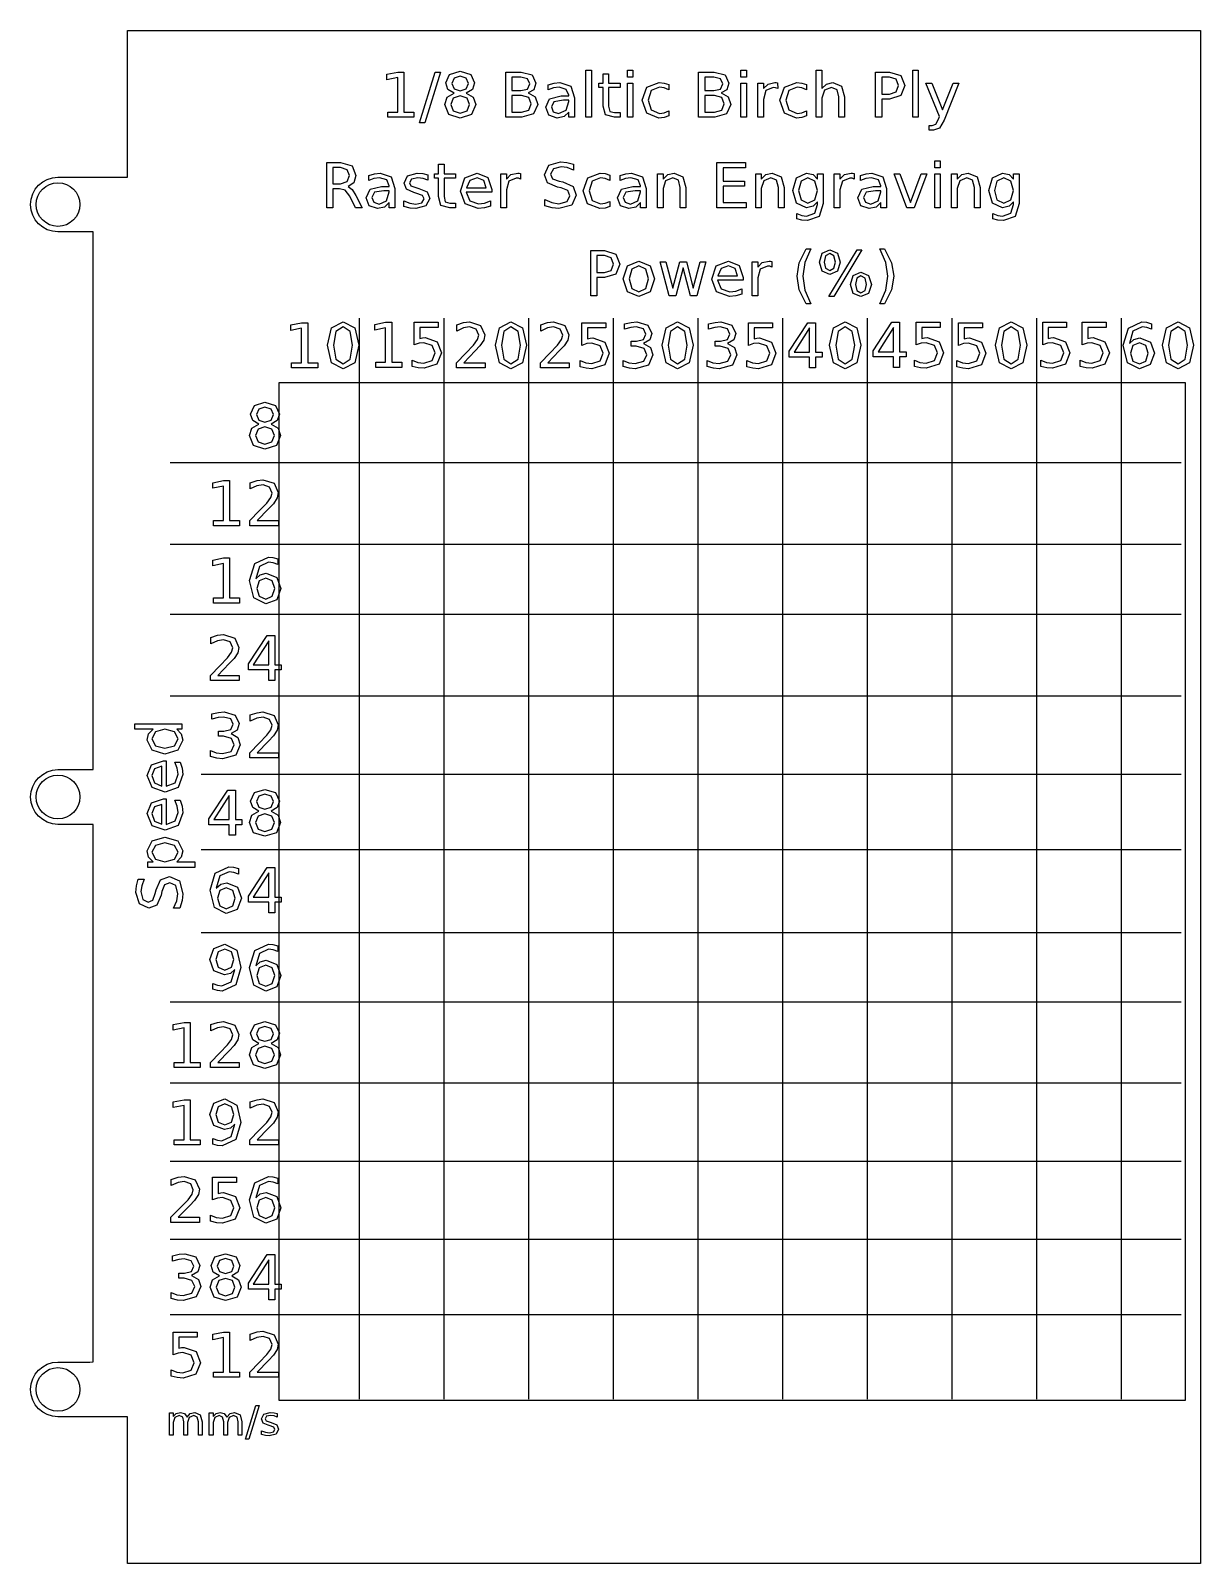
# Model space of a CAD drawing. Extents: x 3 to 216, y 0 to 279.
import ezdxf

# ---------------------------------------------------------------- set-up
doc = ezdxf.new("R2010")
doc.units = 0
doc.layers.add('layout', color=7, linetype='CONTINUOUS')
doc.layers.add('Page', color=7, linetype='CONTINUOUS')

msp = doc.modelspace()

# ---------------------------------------------------------------- linework, layer by layer
at = {"layer": 'layout', "color": 3}
for points in [[(67.796074, 264.563343), (69.615084, 264.563343), (69.615084, 270.841685), (67.636221, 270.44481), (67.636221, 271.459046), (69.60406, 271.855921), (70.717514, 271.855921), (70.717514, 264.563343), (72.536524, 264.563343), (72.536524, 263.626277), (67.796074, 263.626277), (67.796074, 264.563343)], [(76.450153, 271.855921), (77.387219, 271.855921), (74.520899, 262.578968), (73.583834, 262.578968), (76.450153, 271.855921)], [(79.873198, 268.008439), (78.754232, 268.675409), (78.357357, 269.871546), (79.057401, 271.431485), (80.986655, 272.004749), (82.915907, 271.431485), (83.615951, 269.871546), (83.213564, 268.675409), (82.105621, 268.008439), (83.356879, 267.275322), (83.808878, 265.941381), (83.07576, 264.105835), (80.986655, 263.466425), (78.892036, 264.105835), (78.164433, 265.941381), (78.616429, 267.275322), (79.873198, 268.008439)], [(79.4653, 269.766815), (79.862175, 268.769116), (80.986655, 268.410826), (82.105621, 268.769116), (82.51352, 269.766815), (82.105621, 270.764515), (80.986655, 271.122805), (79.862175, 270.764515), (79.4653, 269.766815)], [(89.287957, 271.855921), (92.132226, 271.855921), (94.094554, 271.326754), (94.783574, 269.821937), (94.430796, 268.620288), (93.39451, 268.06356), (94.667818, 267.324932), (95.125326, 265.930357), (94.375673, 264.227102), (92.242471, 263.626277), (89.287957, 263.626277), (89.287957, 271.855921)], [(103.906185, 272.203187), (104.920421, 272.203187), (104.920421, 263.626277), (103.906185, 263.626277), (103.906185, 272.203187)], [(108.0403, 271.552753), (108.0403, 269.799888), (110.129407, 269.799888), (110.129407, 269.01165), (108.0403, 269.01165), (108.0403, 265.660261), (108.244251, 264.690123), (109.08761, 264.475149), (110.129407, 264.475149), (110.129407, 263.626277), (109.08761, 263.626277), (107.467036, 264.061737), (107.020552, 265.660261), (107.020552, 269.01165), (106.276411, 269.01165), (106.276411, 269.799888), (107.020552, 269.799888), (107.020552, 271.552753), (108.0403, 271.552753)], [(111.46886, 272.203187), (112.483096, 272.203187), (112.483096, 270.918855), (111.46886, 270.918855), (111.46886, 272.203187)], [(124.45549, 271.855921), (127.299762, 271.855921), (129.262087, 271.326754), (129.951107, 269.821937), (129.59833, 268.620288), (128.562046, 268.06356), (129.835351, 267.324932), (130.292862, 265.930357), (129.543209, 264.227102), (127.410004, 263.626277), (124.45549, 263.626277), (124.45549, 271.855921)], [(132.150457, 272.203187), (133.164693, 272.203187), (133.164693, 270.918855), (132.150457, 270.918855), (132.150457, 272.203187)], [(151.040603, 267.352492), (151.040603, 263.626277), (150.026367, 263.626277), (150.026367, 267.31942), (149.684616, 268.631312), (148.659353, 269.066772), (147.363998, 268.543117), (146.889953, 267.11547), (146.889953, 263.626277), (145.870205, 263.626277), (145.870205, 272.203187), (146.889953, 272.203187), (146.889953, 268.840774), (147.744338, 269.673109), (148.885351, 269.948716), (150.494901, 269.287258), (151.040603, 267.352492)], [(156.71261, 271.855921), (159.226151, 271.855921), (161.315256, 271.227536), (162.026323, 269.397501), (161.315256, 267.556442), (159.226151, 266.933569), (157.826064, 266.933569), (157.826064, 263.626277), (156.71261, 263.626277), (156.71261, 271.855921)], [(163.481532, 272.203187), (164.495768, 272.203187), (164.495768, 263.626277), (163.481532, 263.626277), (163.481532, 272.203187)], [(90.401411, 270.940904), (90.401411, 268.460435), (92.049546, 268.460435), (93.262219, 268.763604), (93.664605, 269.70067), (93.262219, 270.632223), (92.049546, 270.940904), (90.401411, 270.940904)], [(101.811568, 267.148543), (101.811568, 263.626277), (100.797332, 263.626277), (100.797332, 264.563343), (99.931923, 263.731008), (98.66413, 263.466425), (97.153798, 263.995591), (96.597072, 265.423239), (97.291601, 266.994203), (99.375197, 267.523369), (100.797332, 267.523369), (100.797332, 267.622588), (100.33431, 268.70297), (99.044466, 269.088821), (98.013695, 268.962041), (97.049068, 268.581703), (97.049068, 269.518768), (98.129448, 269.838473), (99.149199, 269.948716), (101.15011, 269.254185), (101.811568, 267.148543)], [(111.46886, 269.799888), (112.483096, 269.799888), (112.483096, 263.626277), (111.46886, 263.626277), (111.46886, 269.799888)], [(119.042558, 269.562866), (119.042558, 268.614775), (118.177149, 268.967553), (117.306228, 269.088821), (115.773852, 268.460435), (115.228147, 266.707571), (115.773852, 264.949194), (117.306228, 264.326321), (118.177149, 264.442076), (119.042558, 264.800366), (119.042558, 263.8633), (118.160614, 263.565643), (117.195987, 263.466425), (114.980102, 264.342857), (114.15879, 266.707571), (114.985614, 269.083309), (117.262131, 269.948716), (118.177149, 269.849498), (119.042558, 269.562866)], [(125.568947, 270.940904), (125.568947, 268.460435), (127.21708, 268.460435), (128.429755, 268.763604), (128.832142, 269.70067), (128.429755, 270.632223), (127.21708, 270.940904), (125.568947, 270.940904)], [(132.150457, 269.799888), (133.164693, 269.799888), (133.164693, 263.626277), (132.150457, 263.626277), (132.150457, 269.799888)], [(138.858746, 268.851798), (138.483921, 268.995114), (138.042949, 269.044723), (136.720032, 268.482484), (136.262522, 266.878447), (136.262522, 263.626277), (135.242774, 263.626277), (135.242774, 269.799888), (136.262522, 269.799888), (136.262522, 268.840774), (137.094857, 269.673109), (138.340603, 269.948716), (138.572116, 269.932181), (138.853235, 269.893596), (138.858738, 268.851799)], [(144.133878, 269.562866), (144.133878, 268.614775), (143.268469, 268.967553), (142.397548, 269.088821), (140.865171, 268.460435), (140.319466, 266.707571), (140.865171, 264.949194), (142.397548, 264.326321), (143.268469, 264.442076), (144.133878, 264.800366), (144.133878, 263.8633), (143.251933, 263.565643), (142.287306, 263.466425), (140.071421, 264.342857), (139.25011, 266.707571), (140.076933, 269.083309), (142.353451, 269.948716), (143.268469, 269.849498), (144.133878, 269.562866)], [(157.826064, 270.940904), (157.826064, 267.848586), (159.226151, 267.848586), (160.4278, 268.250973), (160.852237, 269.397501), (160.4278, 270.538517), (159.226151, 270.940904), (157.826064, 270.940904)], [(169.1811, 263.053013), (168.343253, 261.614341), (167.251846, 261.2781), (166.44156, 261.2781), (166.44156, 262.126972), (167.036871, 262.126972), (167.687306, 262.325409), (168.199935, 263.262475), (168.381838, 263.725496), (165.884832, 269.799888), (166.959701, 269.799888), (168.888955, 264.971242), (170.818209, 269.799888), (171.893078, 269.799888), (169.1811, 263.053013)], [(80.986655, 267.534393), (79.735395, 267.109958), (79.283399, 265.941381), (79.735395, 264.772805), (80.986655, 264.348369), (82.237913, 264.772805), (82.695421, 265.941381), (82.237913, 267.109958), (80.986655, 267.534393)], [(90.401411, 267.556442), (90.401411, 264.541295), (92.18735, 264.541295), (93.515778, 264.910609), (93.951239, 266.051624), (93.515778, 267.187128), (92.18735, 267.556442), (90.401411, 267.556442)], [(99.788607, 266.729619), (98.085351, 266.448499), (97.611308, 265.489385), (97.964086, 264.629489), (98.934225, 264.315296), (100.284701, 264.910609), (100.797332, 266.503621), (100.797332, 266.729619), (99.788607, 266.729619)], [(125.568947, 267.556442), (125.568947, 264.541295), (127.354883, 264.541295), (128.683312, 264.910609), (129.118772, 266.051624), (128.683312, 267.187128), (127.354883, 267.556442), (125.568947, 267.556442)], [(60.58342, 250.968962), (61.277952, 250.450818), (61.96146, 249.359414), (63.091449, 247.110456), (61.895313, 247.110456), (60.842491, 249.221611), (60.048741, 250.318527), (59.006946, 250.588625), (57.794271, 250.588625), (57.794271, 247.110456), (56.680817, 247.110456), (56.680817, 255.340099), (59.194359, 255.340099), (61.300002, 254.750299), (61.994531, 252.969873), (61.630729, 251.68003), (60.58342, 250.968962)], [(57.794271, 254.425082), (57.794271, 251.503641), (59.194359, 251.503641), (60.407031, 251.872955), (60.820444, 252.969873), (60.407031, 254.055767), (59.194359, 254.425082), (57.794271, 254.425082)], [(78.056946, 255.036931), (78.056946, 253.284066), (80.146051, 253.284066), (80.146051, 252.495828), (78.056946, 252.495828), (78.056946, 249.14444), (78.260894, 248.174301), (79.104253, 247.959327), (80.146051, 247.959327), (80.146051, 247.110456), (79.104253, 247.110456), (77.483682, 247.545916), (77.037198, 249.14444), (77.037198, 252.495828), (76.293057, 252.495828), (76.293057, 253.284066), (77.037198, 253.284066), (77.037198, 255.036931), (78.056946, 255.036931)], [(101.654472, 255.070004), (101.654472, 253.984109), (100.458335, 254.436106), (99.37244, 254.584934), (97.96684, 254.232156), (97.476259, 253.228945), (97.801475, 252.402122), (99.047224, 251.955637), (99.719706, 251.817834), (101.555254, 250.979985), (102.150565, 249.381462), (101.345791, 247.567964), (98.997615, 246.950603), (97.751866, 247.082894), (96.390364, 247.474257), (96.390364, 248.620785), (97.718795, 248.047521), (98.997615, 247.854597), (100.469359, 248.229422), (100.987502, 249.298779), (100.612674, 250.246871), (99.39449, 250.759499), (98.716493, 250.891791), (96.914019, 251.669005), (96.357293, 253.14075), (97.123481, 254.860542), (99.24566, 255.488927), (100.425261, 255.384196), (101.654472, 255.070004)], [(127.787586, 255.340099), (132.991058, 255.340099), (132.991058, 254.403033), (128.901043, 254.403033), (128.901043, 251.966662), (132.820184, 251.966662), (132.820184, 251.029597), (128.901043, 251.029597), (128.901043, 248.047521), (133.090279, 248.047521), (133.090279, 247.110456), (127.787586, 247.110456), (127.787586, 255.340099)], [(167.475086, 255.687365), (168.489322, 255.687365), (168.489322, 254.403033), (167.475086, 254.403033), (167.475086, 255.687365)], [(69.072136, 250.632722), (69.072136, 247.110456), (68.0579, 247.110456), (68.0579, 248.047521), (67.192491, 247.215186), (65.924698, 246.950603), (64.414366, 247.479769), (63.85764, 248.907416), (64.55217, 250.47838), (66.635765, 251.007547), (68.0579, 251.007547), (68.0579, 251.106765), (67.594878, 252.187148), (66.305035, 252.572998), (65.274263, 252.446219), (64.309636, 252.06588), (64.309636, 253.002946), (65.390017, 253.322651), (66.409768, 253.432894), (68.410678, 252.738363), (69.072136, 250.632722)], [(75.102432, 253.102165), (75.102432, 252.143051), (74.209461, 252.47378), (73.250349, 252.584023), (72.114845, 252.352512), (71.740017, 251.657981), (72.010115, 251.101253), (73.096007, 250.720916), (73.443273, 250.643746), (74.975652, 249.987799), (75.43316, 248.813709), (74.749654, 247.452207), (72.881033, 246.950603), (71.844749, 247.049821), (70.714757, 247.336454), (70.714757, 248.383764), (71.822699, 247.942791), (72.903083, 247.799473), (74.005513, 248.042009), (74.391365, 248.736541), (74.110243, 249.370438), (72.892059, 249.794875), (72.539281, 249.877555), (71.177779, 250.483892), (70.758854, 251.613884), (71.376215, 252.958849), (73.129081, 253.432894), (74.187414, 253.350212), (75.102432, 253.102165)], [(86.766146, 250.450818), (86.766146, 249.954725), (82.102864, 249.954725), (82.731252, 248.356202), (84.307725, 247.8105), (85.437718, 247.953815), (86.529124, 248.383764), (86.529124, 247.424648), (85.410156, 247.071871), (84.247093, 246.950603), (81.904428, 247.8105), (81.044531, 250.136626), (81.860331, 252.539926), (84.070704, 253.432894), (86.038543, 252.62812), (86.766146, 250.450818)], [(85.75191, 250.748475), (85.283379, 252.076905), (84.081727, 252.572998), (82.720225, 252.093441), (82.135938, 250.742964), (85.75191, 250.748467)], [(92.008204, 252.335976), (91.633379, 252.479292), (91.192406, 252.528901), (89.86949, 251.966662), (89.411979, 250.362624), (89.411979, 247.110456), (88.392231, 247.110456), (88.392231, 253.284066), (89.411979, 253.284066), (89.411979, 252.324952), (90.244315, 253.157287), (91.490061, 253.432894), (91.721573, 253.416359), (92.002692, 253.377774), (92.008195, 252.335977)], [(108.28559, 253.047044), (108.28559, 252.098953), (107.420184, 252.451731), (106.549263, 252.572998), (105.016884, 251.944613), (104.471182, 250.19175), (105.016884, 248.433373), (106.549263, 247.8105), (107.420184, 247.926253), (108.28559, 248.284543), (108.28559, 247.347478), (107.403646, 247.049821), (106.439019, 246.950603), (104.223134, 247.827035), (103.401822, 250.19175), (104.228646, 252.567486), (106.505166, 253.432894), (107.420184, 253.333676), (108.28559, 253.047044)], [(114.88915, 250.632722), (114.88915, 247.110456), (113.874914, 247.110456), (113.874914, 248.047521), (113.009505, 247.215186), (111.741712, 246.950603), (110.23138, 247.479769), (109.674654, 248.907416), (110.369183, 250.47838), (112.452779, 251.007547), (113.874914, 251.007547), (113.874914, 251.106765), (113.411892, 252.187148), (112.122049, 252.572998), (111.091277, 252.446219), (110.12665, 252.06588), (110.12665, 253.002946), (111.207031, 253.322651), (112.226781, 253.432894), (114.227692, 252.738363), (114.88915, 250.632722)], [(122.115583, 250.83667), (122.115583, 247.110456), (121.101347, 247.110456), (121.101347, 250.803596), (120.759593, 252.11549), (119.734333, 252.55095), (118.438975, 252.027295), (117.964932, 250.599648), (117.964932, 247.110456), (116.945184, 247.110456), (116.945184, 253.284066), (117.964932, 253.284066), (117.964932, 252.324952), (118.819315, 253.157287), (119.960331, 253.432894), (121.569878, 252.771436), (122.115583, 250.83667)], [(140.019055, 250.83667), (140.019055, 247.110456), (139.004819, 247.110456), (139.004819, 250.803596), (138.663065, 252.11549), (137.637805, 252.55095), (136.342447, 252.027295), (135.868404, 250.599648), (135.868404, 247.110456), (134.848656, 247.110456), (134.848656, 253.284066), (135.868404, 253.284066), (135.868404, 252.324952), (136.722787, 253.157287), (137.863803, 253.432894), (139.47335, 252.771436), (140.019055, 250.83667)], [(147.129731, 247.876644), (146.429688, 245.53398), (144.285462, 244.762277), (143.276738, 244.844959), (142.356208, 245.087496), (142.356208, 246.07417), (143.238152, 245.71588), (144.125609, 245.600124), (145.619402, 246.123779), (146.115495, 247.694744), (146.115495, 248.196348), (145.310722, 247.380551), (144.136632, 247.110456), (142.306599, 247.975862), (141.612067, 250.268918), (142.306599, 252.567486), (144.136632, 253.432894), (145.310722, 253.162799), (146.115495, 252.347), (146.115495, 253.284066), (147.129731, 253.284066), (147.129731, 247.876644)], [(146.115495, 250.268918), (145.657988, 251.977686), (144.38468, 252.584023), (143.111372, 251.977686), (142.659377, 250.268918), (143.111372, 248.565664), (144.38468, 247.959327), (145.657988, 248.565664), (146.115495, 250.268918)], [(152.796226, 252.335976), (152.421398, 252.479292), (151.980426, 252.528901), (150.657509, 251.966662), (150.200002, 250.362624), (150.200002, 247.110456), (149.180254, 247.110456), (149.180254, 253.284066), (150.200002, 253.284066), (150.200002, 252.324952), (151.032337, 253.157287), (152.278083, 253.432894), (152.509593, 253.416359), (152.790711, 253.377774), (152.796215, 252.335977)], [(158.699739, 250.632722), (158.699739, 247.110456), (157.685503, 247.110456), (157.685503, 248.047521), (156.820097, 247.215186), (155.552301, 246.950603), (154.041972, 247.479769), (153.485243, 248.907416), (154.179775, 250.47838), (156.263368, 251.007547), (157.685503, 251.007547), (157.685503, 251.106765), (157.222484, 252.187148), (155.93264, 252.572998), (154.901866, 252.446219), (153.937239, 252.06588), (153.937239, 253.002946), (155.017622, 253.322651), (156.03737, 253.432894), (158.038281, 252.738363), (158.699739, 250.632722)], [(160.066753, 253.284066), (161.141624, 253.284066), (163.070879, 248.102642), (165.00013, 253.284066), (166.075002, 253.284066), (163.759896, 247.110456), (162.381859, 247.110456), (160.066753, 253.284066)], [(167.475086, 253.284066), (168.489322, 253.284066), (168.489322, 247.110456), (167.475086, 247.110456), (167.475086, 253.284066)], [(175.737805, 250.83667), (175.737805, 247.110456), (174.723569, 247.110456), (174.723569, 250.803596), (174.381815, 252.11549), (173.356555, 252.55095), (172.061197, 252.027295), (171.587154, 250.599648), (171.587154, 247.110456), (170.567406, 247.110456), (170.567406, 253.284066), (171.587154, 253.284066), (171.587154, 252.324952), (172.441537, 253.157287), (173.582553, 253.432894), (175.1921, 252.771436), (175.737805, 250.83667)], [(182.848481, 247.876644), (182.148438, 245.53398), (180.004212, 244.762277), (178.995488, 244.844959), (178.074958, 245.087496), (178.074958, 246.07417), (178.956902, 245.71588), (179.844359, 245.600124), (181.338152, 246.123779), (181.834245, 247.694744), (181.834245, 248.196348), (181.029472, 247.380551), (179.855382, 247.110456), (178.025349, 247.975862), (177.330817, 250.268918), (178.025349, 252.567486), (179.855382, 253.432894), (181.029472, 253.162799), (181.834245, 252.347), (181.834245, 253.284066), (182.848481, 253.284066), (182.848481, 247.876644)], [(181.834245, 250.268918), (181.376738, 251.977686), (180.10343, 252.584023), (178.830122, 251.977686), (178.378127, 250.268918), (178.830122, 248.565664), (180.10343, 247.959327), (181.376738, 248.565664), (181.834245, 250.268918)], [(67.049176, 250.213797), (65.34592, 249.932678), (64.871877, 248.973563), (65.224654, 248.113666), (66.194793, 247.799473), (67.545269, 248.394787), (68.0579, 249.987799), (68.0579, 250.213797), (67.049176, 250.213797)], [(112.86619, 250.213797), (111.162933, 249.932678), (110.68889, 248.973563), (111.041668, 248.113666), (112.011807, 247.799473), (113.362283, 248.394787), (113.874914, 249.987799), (113.874914, 250.213797), (112.86619, 250.213797)], [(156.676781, 250.213797), (154.973525, 249.932678), (154.499479, 248.973563), (154.852257, 248.113666), (155.822396, 247.799473), (157.172874, 248.394787), (157.685503, 249.987799), (157.685503, 250.213797), (156.676781, 250.213797)], [(104.785163, 239.302883), (107.298704, 239.302883), (109.387809, 238.674498), (110.09888, 236.844462), (109.387809, 235.003402), (107.298704, 234.380529), (105.898617, 234.380529), (105.898617, 231.073238), (104.785163, 231.073238), (104.785163, 239.302883)], [(105.898617, 238.387865), (105.898617, 235.295547), (107.298704, 235.295547), (108.500353, 235.697934), (108.92479, 236.844462), (108.500353, 237.985478), (107.298704, 238.387865), (105.898617, 238.387865)], [(144.924659, 239.639125), (143.82774, 237.131095), (143.46945, 234.617554), (143.82774, 232.092985), (144.924659, 229.584958), (144.042714, 229.584958), (142.80248, 232.131571), (142.394582, 234.617554), (142.80248, 237.09251), (144.042714, 239.639125), (144.924659, 239.639125)], [(148.353218, 239.45171), (149.742282, 238.845375), (150.260423, 237.213778), (149.742282, 235.571154), (148.353218, 234.970331), (146.964157, 235.571154), (146.457038, 237.213778), (146.969669, 238.845375), (148.353218, 239.45171)], [(148.353218, 238.751666), (147.603566, 238.338256), (147.33347, 237.213778), (147.603566, 236.078274), (148.353218, 235.670375), (149.102871, 236.078274), (149.378478, 237.213778), (149.102871, 238.338256), (148.353218, 238.751666)], [(153.330693, 239.45171), (154.212637, 239.45171), (149.064286, 230.913387), (148.182341, 230.913387), (153.330693, 239.45171)], [(157.475832, 239.639125), (158.357776, 239.639125), (159.592498, 237.09251), (160.005909, 234.617554), (159.592498, 232.131571), (158.357776, 229.584958), (157.475832, 229.584958), (158.567239, 232.092985), (158.93104, 234.617554), (158.567239, 237.131095), (157.475832, 239.639125)], [(113.549486, 237.395679), (115.627568, 236.535781), (116.382732, 234.154531), (115.627568, 231.773281), (113.549486, 230.913387), (111.465893, 231.773281), (110.716241, 234.154531), (111.465893, 236.535781), (113.549486, 237.395679)], [(113.549486, 236.535781), (112.259643, 235.896373), (111.785598, 234.154531), (112.254129, 232.407181), (113.549486, 231.773281), (114.833818, 232.412692), (115.307864, 234.154531), (114.833818, 235.890861), (113.549486, 236.535781)], [(117.468627, 237.246849), (118.482864, 237.246849), (119.750657, 232.429228), (121.012941, 237.246849), (122.209077, 237.246849), (123.476873, 232.429228), (124.739157, 237.246849), (125.753393, 237.246849), (124.138332, 231.073238), (122.942195, 231.073238), (121.613766, 236.133394), (120.279823, 231.073238), (119.083686, 231.073238), (117.468627, 237.246849)], [(132.577436, 234.413603), (132.577436, 233.91751), (127.914157, 233.91751), (128.542542, 232.318986), (130.119018, 231.773281), (131.249008, 231.916597), (132.340415, 232.346545), (132.340415, 231.38743), (131.221449, 231.034652), (130.058383, 230.913387), (127.715718, 231.773281), (126.855824, 234.09941), (127.671621, 236.502708), (129.881994, 237.395679), (131.849834, 236.590902), (132.577436, 234.413603)], [(131.5632, 234.71126), (131.094669, 236.039688), (129.893018, 236.535781), (128.531518, 236.056224), (127.947228, 234.705748), (131.5632, 234.711251)], [(137.819494, 236.29876), (137.444669, 236.442075), (137.003697, 236.491684), (135.68078, 235.929444), (135.22327, 234.325408), (135.22327, 231.073238), (134.203522, 231.073238), (134.203522, 237.246849), (135.22327, 237.246849), (135.22327, 236.287736), (136.055605, 237.120069), (137.301351, 237.395679), (137.532864, 237.37914), (137.813982, 237.340555), (137.819486, 236.29876)], [(154.04176, 235.394765), (155.425309, 234.788431), (155.937941, 233.151319), (155.419798, 231.51421), (154.04176, 230.913387), (152.647184, 231.51421), (152.134556, 233.151319), (152.647184, 234.788431), (154.04176, 235.394765)], [(154.04176, 234.694722), (153.286595, 234.286823), (153.0165, 233.151319), (153.286595, 232.021329), (154.04176, 231.613431), (154.780389, 232.021329), (155.055996, 233.151319), (154.780389, 234.281311), (154.04176, 234.694722)], [(59.644534, 226.315868), (61.755689, 225.21895), (62.488806, 222.04395), (61.755689, 218.86895), (59.644534, 217.777543), (57.527867, 218.86895), (56.800265, 222.04395), (57.527867, 225.21895), (59.644534, 226.315868)], [(62.586929, 226.997974), (62.586929, 29.932156)], [(78.015076, 226.997974), (78.015076, 29.932156)], [(81.634807, 218.874461), (85.520874, 218.874461), (85.520874, 217.937396), (80.295355, 217.937396), (80.295355, 218.874461), (82.020658, 220.632838), (83.398696, 222.060485), (84.142837, 223.074721), (84.357811, 223.896033), (83.894792, 224.96539), (82.698652, 225.3788), (81.59071, 225.1969), (80.350476, 224.645686), (80.350476, 225.770163), (81.607248, 226.178065), (82.676605, 226.315868), (84.716101, 225.676457), (85.476777, 223.967689), (85.283853, 223.003065), (84.594833, 221.933705), (83.718403, 221.007663), (81.634807, 218.874461)], [(90.244792, 226.315868), (92.355944, 225.21895), (93.089061, 222.04395), (92.355944, 218.86895), (90.244792, 217.777543), (88.128125, 218.86895), (87.400519, 222.04395), (88.128125, 225.21895), (90.244792, 226.315868)], [(93.443227, 226.997974), (93.443227, 29.932156)], [(96.950101, 218.874461), (100.836168, 218.874461), (100.836168, 217.937396), (95.610646, 217.937396), (95.610646, 218.874461), (97.335952, 220.632838), (98.71399, 222.060485), (99.458131, 223.074721), (99.673105, 223.896033), (99.210083, 224.96539), (98.013946, 225.3788), (96.906004, 225.1969), (95.66577, 224.645686), (95.66577, 225.770163), (96.922539, 226.178065), (97.991896, 226.315868), (100.031395, 225.676457), (100.792071, 223.967689), (100.599147, 223.003065), (99.910127, 221.933705), (99.033694, 221.007663), (96.950101, 218.874461)], [(108.871374, 226.997974), (108.871374, 29.932156)], [(114.426139, 222.374677), (115.671885, 221.66361), (116.123884, 220.32967), (115.286036, 218.444513), (112.904786, 217.777543), (111.835427, 217.882272), (110.705437, 218.185441), (110.705437, 219.260313), (111.719673, 218.852411), (112.871713, 218.714608), (114.464725, 219.128021), (115.015941, 220.32967), (114.50331, 221.465174), (113.086687, 221.878584), (112.127572, 221.878584), (112.127572, 222.793602), (113.130784, 222.793602), (114.387554, 223.118818), (114.823014, 224.06691), (114.371018, 225.037049), (113.086687, 225.3788), (112.105525, 225.279582), (110.953482, 224.970902), (110.953482, 225.963091), (112.138595, 226.227674), (113.185905, 226.315868), (115.19233, 225.737093), (115.930957, 224.182663), (115.539593, 223.025112), (114.426139, 222.374677)], [(120.6218, 226.315868), (122.732955, 225.21895), (123.46607, 222.04395), (122.732955, 218.86895), (120.6218, 217.777543), (118.505134, 218.86895), (117.777528, 222.04395), (118.505134, 225.21895), (120.6218, 226.315868)], [(124.299528, 226.997974), (124.299528, 29.932156)], [(129.741433, 222.374677), (130.987179, 221.66361), (131.439175, 220.32967), (130.601328, 218.444513), (128.220078, 217.777543), (127.150721, 217.882272), (126.020728, 218.185441), (126.020728, 219.260313), (127.034965, 218.852411), (128.187004, 218.714608), (129.780016, 219.128021), (130.331233, 220.32967), (129.818601, 221.465174), (128.401978, 221.878584), (127.442863, 221.878584), (127.442863, 222.793602), (128.446076, 222.793602), (129.702848, 223.118818), (130.138308, 224.06691), (129.68631, 225.037049), (128.401978, 225.3788), (127.420816, 225.279582), (126.268776, 224.970902), (126.268776, 225.963091), (127.45389, 226.227674), (128.501196, 226.315868), (130.507621, 225.737093), (131.246251, 224.182663), (130.854887, 223.025112), (129.741433, 222.374677)], [(139.727672, 226.997974), (139.727672, 29.932156)], [(151.169703, 226.315868), (153.280858, 225.21895), (154.013972, 222.04395), (153.280858, 218.86895), (151.169703, 217.777543), (149.053036, 218.86895), (148.325431, 222.04395), (149.053036, 225.21895), (151.169703, 226.315868)], [(155.155818, 226.997974), (155.155818, 29.932156)], [(170.583973, 226.997974), (170.583973, 29.932156)], [(181.403396, 226.315868), (183.514548, 225.21895), (184.247666, 222.04395), (183.514548, 218.86895), (181.403396, 217.777543), (179.28673, 218.86895), (178.559124, 222.04395), (179.28673, 225.21895), (181.403396, 226.315868)], [(186.012108, 226.997974), (186.012108, 29.932156)], [(201.440263, 226.997974), (201.440263, 29.932156)], [(206.998612, 225.985138), (206.998612, 224.970902), (206.149739, 225.27407), (205.30638, 225.3788), (203.619662, 224.634662), (202.958203, 222.385704), (203.774003, 223.118818), (204.854384, 223.37789), (206.811197, 222.622725), (207.533291, 220.577718), (206.783638, 218.543731), (204.788239, 217.777543), (202.605426, 218.86895), (201.850261, 222.04395), (202.776303, 225.152802), (205.262282, 226.315868), (206.105641, 226.233186), (206.998612, 225.985138)], [(211.83828, 226.315868), (213.949435, 225.21895), (214.682553, 222.04395), (213.949435, 218.86895), (211.83828, 217.777543), (209.721614, 218.86895), (208.994011, 222.04395), (209.721614, 225.21895), (211.83828, 226.315868)], [(50.268364, 218.874461), (52.087374, 218.874461), (52.087374, 225.152802), (50.10851, 224.755927), (50.10851, 225.770163), (52.07635, 226.167038), (53.189804, 226.167038), (53.189804, 218.874461), (55.008814, 218.874461), (55.008814, 217.937396), (50.268364, 217.937396), (50.268364, 218.874461)], [(59.644534, 225.433924), (58.349179, 224.58505), (57.919231, 222.04395), (58.349179, 219.502846), (59.644534, 218.659487), (60.939892, 219.502846), (61.375352, 222.04395), (60.939892, 224.58505), (59.644534, 225.433924)], [(65.583652, 218.948875), (67.402662, 218.948875), (67.402662, 225.227216), (65.423799, 224.830341), (65.423799, 225.844577), (67.391638, 226.241452), (68.505093, 226.241452), (68.505093, 218.948875), (70.324102, 218.948875), (70.324102, 218.01181), (65.583652, 218.01181), (65.583652, 218.948875)], [(72.589599, 226.241452), (76.960736, 226.241452), (76.960736, 225.304387), (73.609347, 225.304387), (73.609347, 223.286938), (74.094416, 223.408206), (74.579486, 223.452303), (76.762297, 222.697139), (77.56707, 220.652131), (76.74025, 218.585074), (74.408609, 217.851956), (73.350275, 217.940151), (72.242333, 218.204734), (72.242333, 219.323703), (73.267593, 218.921313), (74.386559, 218.789021), (75.896891, 219.290629), (76.453616, 220.652131), (75.896891, 222.013633), (74.386559, 222.515238), (73.49359, 222.41602), (72.589599, 222.107339), (72.589599, 226.241452)], [(90.244792, 225.433924), (88.949434, 224.58505), (88.519485, 222.04395), (88.949434, 219.502846), (90.244792, 218.659487), (91.540147, 219.502846), (91.975607, 222.04395), (91.540147, 224.58505), (90.244792, 225.433924)], [(103.189857, 226.167038), (107.560993, 226.167038), (107.560993, 225.229973), (104.209604, 225.229973), (104.209604, 223.212525), (104.694674, 223.333793), (105.179743, 223.37789), (107.362557, 222.622725), (108.167331, 220.577718), (107.340507, 218.51066), (105.008869, 217.777543), (103.950536, 217.865737), (102.842591, 218.13032), (102.842591, 219.249286), (103.867853, 218.8469), (104.986819, 218.714608), (106.497148, 219.216216), (107.053877, 220.577718), (106.497148, 221.939217), (104.986819, 222.440825), (104.093851, 222.341607), (103.189857, 222.032926), (103.189857, 226.167038)], [(120.6218, 225.433924), (119.326443, 224.58505), (118.896497, 222.04395), (119.326443, 219.502846), (120.6218, 218.659487), (121.917155, 219.502846), (122.352616, 222.04395), (121.917155, 224.58505), (120.6218, 225.433924)], [(133.566865, 226.167038), (137.938002, 226.167038), (137.938002, 225.229973), (134.586613, 225.229973), (134.586613, 223.212525), (135.071683, 223.333793), (135.556752, 223.37789), (137.739566, 222.622725), (138.54434, 220.577718), (137.717516, 218.51066), (135.385878, 217.777543), (134.327544, 217.865737), (133.219599, 218.13032), (133.219599, 219.249286), (134.244862, 218.8469), (135.363828, 218.714608), (136.874157, 219.216216), (137.430885, 220.577718), (136.874157, 221.939217), (135.363828, 222.440825), (134.47086, 222.341607), (133.566865, 222.032926), (133.566865, 226.167038)], [(144.367704, 226.167038), (145.767792, 226.167038), (145.767792, 220.803716), (146.941881, 220.803716), (146.941881, 219.877674), (145.767792, 219.877674), (145.767792, 217.937396), (144.65985, 217.937396), (144.65985, 219.877674), (140.944659, 219.877674), (140.944659, 220.952543), (144.367704, 226.167038)], [(144.65985, 225.1969), (141.848651, 220.803716), (144.65985, 220.803716), (144.65985, 225.1969)], [(151.169703, 225.433924), (149.874345, 224.58505), (149.4444, 222.04395), (149.874345, 219.502846), (151.169703, 218.659487), (152.465058, 219.502846), (152.900518, 222.04395), (152.465058, 224.58505), (151.169703, 225.433924)], [(159.682982, 226.241452), (161.083069, 226.241452), (161.083069, 220.878129), (162.257156, 220.878129), (162.257156, 219.952087), (161.083069, 219.952087), (161.083069, 218.01181), (159.975124, 218.01181), (159.975124, 219.952087), (156.259934, 219.952087), (156.259934, 221.026956), (159.682982, 226.241452)], [(159.975124, 225.271313), (157.163928, 220.878129), (159.975124, 220.878129), (159.975124, 225.271313)], [(164.114751, 226.241452), (168.485888, 226.241452), (168.485888, 225.304387), (165.134499, 225.304387), (165.134499, 223.286938), (165.619568, 223.408206), (166.104638, 223.452303), (168.287452, 222.697139), (169.092225, 220.652131), (168.265402, 218.585074), (165.933763, 217.851956), (164.87543, 217.940151), (163.767485, 218.204734), (163.767485, 219.323703), (164.792747, 218.921313), (165.911713, 218.789021), (167.422043, 219.290629), (167.978771, 220.652131), (167.422043, 222.013633), (165.911713, 222.515238), (165.018745, 222.41602), (164.114751, 222.107339), (164.114751, 226.241452)], [(171.845323, 226.167038), (176.21646, 226.167038), (176.21646, 225.229973), (172.865071, 225.229973), (172.865071, 223.212525), (173.35014, 223.333793), (173.83521, 223.37789), (176.018021, 222.622725), (176.822797, 220.577718), (175.995973, 218.51066), (173.664332, 217.777543), (172.605999, 217.865737), (171.498057, 218.13032), (171.498057, 219.249286), (172.523317, 218.8469), (173.642285, 218.714608), (175.152614, 219.216216), (175.70934, 220.577718), (175.152614, 221.939217), (173.642285, 222.440825), (172.749314, 222.341607), (171.845323, 222.032926), (171.845323, 226.167038)], [(181.403396, 225.433924), (180.108039, 224.58505), (179.67809, 222.04395), (180.108039, 219.502846), (181.403396, 218.659487), (182.698751, 219.502846), (183.134212, 222.04395), (182.698751, 224.58505), (181.403396, 225.433924)], [(187.160597, 226.241452), (191.531734, 226.241452), (191.531734, 225.304387), (188.180345, 225.304387), (188.180345, 223.286938), (188.665414, 223.408206), (189.150484, 223.452303), (191.333298, 222.697139), (192.138071, 220.652131), (191.311248, 218.585074), (188.979607, 217.851956), (187.921273, 217.940151), (186.813331, 218.204734), (186.813331, 219.323703), (187.838594, 218.921313), (188.95756, 218.789021), (190.467889, 219.290629), (191.024617, 220.652131), (190.467889, 222.013633), (188.95756, 222.515238), (188.064592, 222.41602), (187.160597, 222.107339), (187.160597, 226.241452)], [(194.348444, 226.241452), (198.719581, 226.241452), (198.719581, 225.304387), (195.368192, 225.304387), (195.368192, 223.286938), (195.853262, 223.408206), (196.338331, 223.452303), (198.521145, 222.697139), (199.325919, 220.652131), (198.499095, 218.585074), (196.167454, 217.851956), (195.109121, 217.940151), (194.001178, 218.204734), (194.001178, 219.323703), (195.026441, 218.921313), (196.145407, 218.789021), (197.655736, 219.290629), (198.212464, 220.652131), (197.655736, 222.013633), (196.145407, 222.515238), (195.252439, 222.41602), (194.348444, 222.107339), (194.348444, 226.241452)], [(211.83828, 225.433924), (210.542926, 224.58505), (210.112977, 222.04395), (210.542926, 219.502846), (211.83828, 218.659487), (213.133638, 219.502846), (213.569098, 222.04395), (213.133638, 224.58505), (211.83828, 225.433924)], [(204.788239, 222.495945), (203.597614, 221.983314), (203.162154, 220.577718), (203.597614, 219.172118), (204.788239, 218.659487), (205.97335, 219.172118), (206.414322, 220.577718), (205.97335, 221.983314), (204.788239, 222.495945)], [(48.019281, 215.277652), (213.119281, 215.277652), (213.119281, 29.674631), (48.019281, 29.674631), (48.019281, 215.277652)], [(44.295246, 207.651545), (43.17628, 208.318515), (42.779405, 209.514654), (43.479449, 211.074593), (45.4087, 211.647857), (47.337955, 211.074593), (48.037998, 209.514654), (47.635612, 208.318515), (46.527669, 207.651545), (47.778927, 206.91843), (48.230923, 205.584487), (47.497808, 203.748942), (45.4087, 203.109531), (43.314084, 203.748942), (42.586478, 205.584487), (43.038477, 206.91843), (44.295246, 207.651545)], [(43.887348, 209.409922), (44.284223, 208.412224), (45.4087, 208.053932), (46.527669, 208.412224), (46.935568, 209.409922), (46.527669, 210.407623), (45.4087, 210.765912), (44.284223, 210.407623), (43.887348, 209.409922)], [(45.4087, 207.177502), (44.157443, 206.753065), (43.705447, 205.584487), (44.157443, 204.415912), (45.4087, 203.991475), (46.659961, 204.415912), (47.117468, 205.584487), (46.659961, 206.753065), (45.4087, 207.177502)], [(28.106013, 200.66), (212.430326, 200.66)], [(36.03253, 190.095338), (37.85154, 190.095338), (37.85154, 196.373682), (35.872677, 195.976807), (35.872677, 196.991043), (37.840516, 197.387918), (38.953971, 197.387918), (38.953971, 190.095338), (40.77298, 190.095338), (40.77298, 189.158273), (36.03253, 189.158273), (36.03253, 190.095338)], [(43.986566, 190.095338), (47.872633, 190.095338), (47.872633, 189.158273), (42.647114, 189.158273), (42.647114, 190.095338), (44.372417, 191.853716), (45.750455, 193.281362), (46.494596, 194.295598), (46.70957, 195.11691), (46.246548, 196.186267), (45.050411, 196.59968), (43.942468, 196.417779), (42.702234, 195.866563), (42.702234, 196.991043), (43.959004, 197.398942), (45.028364, 197.536745), (47.067859, 196.897334), (47.828536, 195.188569), (47.635612, 194.223942), (46.946591, 193.154585), (46.070159, 192.228543), (43.986566, 190.095338)], [(28.106013, 185.796307), (212.430326, 185.796307)], [(36.03253, 175.984227), (37.85154, 175.984227), (37.85154, 182.262571), (35.872677, 181.865696), (35.872677, 182.879932), (37.840516, 183.276807), (38.953971, 183.276807), (38.953971, 175.984227), (40.77298, 175.984227), (40.77298, 175.047162), (36.03253, 175.047162), (36.03253, 175.984227)], [(47.75688, 183.094904), (47.75688, 182.080668), (46.908006, 182.383836), (46.064647, 182.488569), (44.377929, 181.744428), (43.716471, 179.49547), (44.532268, 180.228584), (45.612651, 180.487656), (47.569464, 179.732491), (48.291558, 177.687484), (47.541905, 175.6535), (45.546504, 174.887309), (43.363693, 175.978716), (42.608528, 179.153716), (43.53457, 182.262571), (46.02055, 183.425634), (46.863909, 183.342952), (47.75688, 183.094904)], [(45.546504, 179.605711), (44.355879, 179.093083), (43.920421, 177.687484), (44.355879, 176.281884), (45.546504, 175.769253), (46.731617, 176.281884), (47.172589, 177.687484), (46.731617, 179.093083), (45.546504, 179.605711)], [(28.106013, 173.002222), (212.430326, 173.002222)], [(36.798718, 161.873116), (40.684786, 161.873116), (40.684786, 160.936051), (35.459266, 160.936051), (35.459266, 161.873116), (37.18457, 163.631493), (38.562607, 165.05914), (39.306748, 166.073376), (39.521723, 166.894688), (39.0587, 167.964045), (37.862564, 168.377458), (36.754621, 168.195557), (35.514387, 167.644341), (35.514387, 168.768821), (36.771157, 169.17672), (37.840516, 169.314523), (39.880012, 168.675112), (40.640689, 166.966347), (40.447764, 166.00172), (39.758744, 164.932363), (38.882312, 164.006321), (36.798718, 161.873116)], [(45.794552, 169.165696), (47.194639, 169.165696), (47.194639, 163.80237), (48.368726, 163.80237), (48.368726, 162.876329), (47.194639, 162.876329), (47.194639, 160.936051), (46.086697, 160.936051), (46.086697, 162.876329), (42.371504, 162.876329), (42.371504, 163.951198), (45.794552, 169.165696)], [(46.086697, 168.195557), (43.275498, 163.80237), (46.086697, 163.80237), (46.086697, 168.195557)], [(28.106013, 158.138529), (212.430326, 158.138529)], [(39.213042, 151.262224), (40.458788, 150.551154), (40.910784, 149.217213), (40.072937, 147.332057), (37.691687, 146.665086), (36.62233, 146.769819), (35.492337, 147.072988), (35.492337, 148.147857), (36.506573, 147.739958), (37.658616, 147.602154), (39.251628, 148.015565), (39.802841, 149.217213), (39.290213, 150.352718), (37.873587, 150.766128), (36.914475, 150.766128), (36.914475, 151.681146), (37.917684, 151.681146), (39.174457, 152.006362), (39.609917, 152.954454), (39.157921, 153.924593), (37.873587, 154.266347), (36.892425, 154.167126), (35.740385, 153.858445), (35.740385, 154.850634), (36.925498, 155.115218), (37.972808, 155.203412), (39.97923, 154.624636), (40.717859, 153.07021), (40.326496, 151.912656), (39.213042, 151.262224)], [(43.986566, 147.762005), (47.872633, 147.762005), (47.872633, 146.82494), (42.647114, 146.82494), (42.647114, 147.762005), (44.372417, 149.520382), (45.750455, 150.948029), (46.494596, 151.962265), (46.70957, 152.783577), (46.246548, 153.852934), (45.050411, 154.266347), (43.942468, 154.084446), (42.702234, 153.533229), (42.702234, 154.65771), (43.959004, 155.065609), (45.028364, 155.203412), (47.067859, 154.564001), (47.828536, 152.855236), (47.635612, 151.890609), (46.946591, 150.821252), (46.070159, 149.89521), (43.986566, 147.762005)], [(25.018527, 152.035318), (21.678162, 152.035318), (21.678162, 153.049554), (30.255072, 153.049554), (30.255072, 152.035318), (29.32903, 152.035318), (30.150342, 151.225033), (30.414925, 150.056458), (29.521954, 148.231933), (27.173779, 147.53189), (24.825601, 148.231933), (23.932633, 150.056458), (24.202728, 151.225033), (25.018527, 152.035318)], [(27.173779, 148.579199), (28.932155, 149.036707), (29.566052, 150.304503), (28.932155, 151.572299), (27.173779, 152.035318), (25.420914, 151.572299), (24.781504, 150.304503), (25.420914, 149.036707), (27.173779, 148.579199)], [(26.914707, 146.308194), (27.410801, 146.308194), (27.410801, 141.644912), (29.009326, 142.273297), (29.555028, 143.849773), (29.411713, 144.979763), (28.981764, 146.071169), (29.940879, 146.071169), (30.293657, 144.952204), (30.414925, 143.789138), (29.555028, 141.446473), (27.2289, 140.586579), (24.825601, 141.402376), (23.932633, 143.612749), (24.737407, 145.580588), (26.914707, 146.308194)], [(26.617051, 145.293958), (25.288622, 144.825424), (24.792529, 143.623775), (25.272086, 142.262273), (26.622563, 141.677985), (26.617051, 145.293958)], [(33.750456, 143.839266), (212.430326, 143.839266)], [(38.606705, 140.943474), (40.006792, 140.943474), (40.006792, 135.580148), (41.180879, 135.580148), (41.180879, 134.654107), (40.006792, 134.654107), (40.006792, 132.713829), (38.89885, 132.713829), (38.89885, 134.654107), (35.183657, 134.654107), (35.183657, 135.728975), (38.606705, 140.943474)], [(38.89885, 139.973335), (36.087651, 135.580148), (38.89885, 135.580148), (38.89885, 139.973335)], [(44.295246, 137.095989), (43.17628, 137.762959), (42.779405, 138.959099), (43.479449, 140.519037), (45.4087, 141.092301), (47.337955, 140.519037), (48.037998, 138.959099), (47.635612, 137.762959), (46.527669, 137.095989), (47.778927, 136.362875), (48.230923, 135.028932), (47.497808, 133.193386), (45.4087, 132.553975), (43.314084, 133.193386), (42.586478, 135.028932), (43.038477, 136.362875), (44.295246, 137.095989)], [(43.887348, 138.854366), (44.284223, 137.856668), (45.4087, 137.498376), (46.527669, 137.856668), (46.935568, 138.854366), (46.527669, 139.852067), (45.4087, 140.210357), (44.284223, 139.852067), (43.887348, 138.854366)], [(26.914707, 139.36288), (27.410801, 139.36288), (27.410801, 134.699598), (29.009326, 135.327985), (29.555028, 136.904459), (29.411713, 138.034451), (28.981764, 139.125858), (29.940879, 139.125858), (30.293657, 138.00689), (30.414925, 136.843826), (29.555028, 134.501162), (27.2289, 133.641265), (24.825601, 134.457065), (23.932633, 136.667438), (24.737407, 138.635277), (26.914707, 139.36288)], [(26.617051, 138.348644), (25.288622, 137.88011), (24.792529, 136.678461), (25.272086, 135.316959), (26.622563, 134.732672), (26.617051, 138.348644)], [(45.4087, 136.621946), (44.157443, 136.197509), (43.705447, 135.028932), (44.157443, 133.860357), (45.4087, 133.43592), (46.659961, 133.860357), (47.117468, 135.028932), (46.659961, 136.197509), (45.4087, 136.621946)], [(29.32903, 127.897602), (32.603248, 127.897602), (32.603248, 126.877854), (24.081461, 126.877854), (24.081461, 127.897602), (25.018527, 127.897602), (24.202728, 128.702376), (23.932633, 129.870954), (24.825601, 131.695475), (27.173779, 132.401031), (29.521954, 131.695475), (30.414925, 129.870954), (30.150342, 128.702376), (29.32903, 127.897602)], [(27.173779, 131.348209), (25.420914, 130.88519), (24.781504, 129.622906), (25.420914, 128.35511), (27.173779, 127.897602), (28.932155, 128.35511), (29.566052, 129.622906), (28.932155, 130.88519), (27.173779, 131.348209)], [(33.750456, 130.104444), (212.430326, 130.104444)], [(40.569032, 126.650459), (40.569032, 125.636223), (39.720159, 125.939392), (38.8768, 126.044125), (37.190082, 125.299984), (36.528623, 123.051025), (37.344421, 123.78414), (38.424804, 124.043211), (40.381617, 123.288047), (41.103711, 121.243039), (40.354058, 119.209055), (38.358657, 118.442864), (36.175846, 119.534271), (35.420681, 122.709271), (36.346723, 125.818127), (38.832703, 126.98119), (39.676062, 126.898507), (40.569032, 126.650459)], [(45.794552, 126.832363), (47.194639, 126.832363), (47.194639, 121.469037), (48.368726, 121.469037), (48.368726, 120.542995), (47.194639, 120.542995), (47.194639, 118.602718), (46.086697, 118.602718), (46.086697, 120.542995), (42.371504, 120.542995), (42.371504, 121.617864), (45.794552, 126.832363)], [(46.086697, 125.862224), (43.275498, 121.469037), (46.086697, 121.469037), (46.086697, 125.862224)], [(22.295523, 124.728114), (23.381417, 124.728114), (22.929421, 123.531977), (22.780593, 122.446082), (23.133371, 121.040485), (24.136582, 120.549901), (24.963405, 120.87512), (25.40989, 122.120866), (25.547693, 122.793348), (26.385541, 124.628896), (27.984065, 125.224207), (29.797564, 124.419433), (30.414925, 122.071257), (30.282634, 120.825511), (29.89127, 119.464009), (28.744743, 119.464009), (29.318006, 120.792438), (29.510931, 122.071257), (29.136106, 123.543001), (28.066747, 124.061144), (27.118657, 123.686319), (26.606027, 122.468132), (26.473735, 121.790138), (25.696522, 119.987664), (24.224777, 119.430935), (22.504985, 120.197124), (21.8766, 122.319305), (21.98133, 123.498904), (22.295523, 124.728114)], [(38.358657, 123.161267), (37.168032, 122.648639), (36.732574, 121.243039), (37.168032, 119.83744), (38.358657, 119.324809), (39.54377, 119.83744), (39.984742, 121.243039), (39.54377, 122.648639), (38.358657, 123.161267)], [(33.750456, 114.99171), (212.430326, 114.99171)], [(35.872677, 104.662484), (35.872677, 105.67672), (36.721548, 105.373551), (37.564907, 105.268821), (39.246116, 106.007448), (39.913086, 108.261918), (39.102798, 107.534315), (38.016905, 107.280755), (36.060089, 108.024896), (35.34351, 110.069904), (36.093163, 112.103891), (38.088562, 112.870079), (40.265864, 111.77316), (41.021028, 108.59816), (40.094987, 105.489307), (37.614519, 104.331753), (36.765645, 104.414436), (35.872677, 104.662484)], [(38.088562, 108.151676), (39.273675, 108.664307), (39.714647, 110.069904), (39.273675, 111.469991), (38.088562, 111.988134), (36.897937, 111.469991), (36.462476, 110.069904), (36.897937, 108.664307), (38.088562, 108.151676)], [(47.75688, 112.539348), (47.75688, 111.525112), (46.908006, 111.828281), (46.064647, 111.933014), (44.377929, 111.188873), (43.716471, 108.939914), (44.532268, 109.673029), (45.612651, 109.9321), (47.569464, 109.176936), (48.291558, 107.131928), (47.541905, 105.097944), (45.546504, 104.331753), (43.363693, 105.42316), (42.608528, 108.59816), (43.53457, 111.707016), (46.02055, 112.870079), (46.863909, 112.787396), (47.75688, 112.539348)], [(45.546504, 109.050156), (44.355879, 108.537527), (43.920421, 107.131928), (44.355879, 105.726329), (45.546504, 105.213698), (46.731617, 105.726329), (47.172589, 107.131928), (46.731617, 108.537527), (45.546504, 109.050156)], [(28.106013, 102.360885), (212.430326, 102.360885)], [(28.844683, 91.317561), (30.663693, 91.317561), (30.663693, 97.595904), (28.68483, 97.199029), (28.68483, 98.213266), (30.652669, 98.610141), (31.766123, 98.610141), (31.766123, 91.317561), (33.585133, 91.317561), (33.585133, 90.380495), (28.844683, 90.380495), (28.844683, 91.317561)], [(36.798718, 91.317561), (40.684786, 91.317561), (40.684786, 90.380495), (35.459266, 90.380495), (35.459266, 91.317561), (37.18457, 93.075938), (38.562607, 94.503584), (39.306748, 95.51782), (39.521723, 96.339132), (39.0587, 97.408489), (37.862564, 97.821902), (36.754621, 97.640002), (35.514387, 97.088785), (35.514387, 98.213266), (36.771157, 98.621164), (37.840516, 98.758968), (39.880012, 98.119557), (40.640689, 96.410791), (40.447764, 95.446164), (39.758744, 94.376807), (38.882312, 93.450766), (36.798718, 91.317561)], [(44.295246, 94.762656), (43.17628, 95.429626), (42.779405, 96.625766), (43.479449, 98.185704), (45.4087, 98.758968), (47.337955, 98.185704), (48.037998, 96.625766), (47.635612, 95.429626), (46.527669, 94.762656), (47.778927, 94.029541), (48.230923, 92.695598), (47.497808, 90.860053), (45.4087, 90.220642), (43.314084, 90.860053), (42.586478, 92.695598), (43.038477, 94.029541), (44.295246, 94.762656)], [(43.887348, 96.521033), (44.284223, 95.523335), (45.4087, 95.165043), (46.527669, 95.523335), (46.935568, 96.521033), (46.527669, 97.518734), (45.4087, 97.877023), (44.284223, 97.518734), (43.887348, 96.521033)], [(45.4087, 94.288613), (44.157443, 93.864176), (43.705447, 92.695598), (44.157443, 91.527023), (45.4087, 91.102586), (46.659961, 91.527023), (47.117468, 92.695598), (46.659961, 93.864176), (45.4087, 94.288613)], [(28.106013, 87.571885), (212.430326, 87.571885)], [(28.844683, 77.20645), (30.663693, 77.20645), (30.663693, 83.484793), (28.68483, 83.087918), (28.68483, 84.102154), (30.652669, 84.499029), (31.766123, 84.499029), (31.766123, 77.20645), (33.585133, 77.20645), (33.585133, 76.269384), (28.844683, 76.269384), (28.844683, 77.20645)], [(35.872677, 76.440261), (35.872677, 77.454498), (36.721548, 77.151329), (37.564907, 77.046599), (39.246116, 77.785225), (39.913086, 80.039695), (39.102798, 79.312093), (38.016905, 79.058533), (36.060089, 79.802674), (35.34351, 81.847682), (36.093163, 83.881668), (38.088562, 84.647857), (40.265864, 83.550938), (41.021028, 80.375938), (40.094987, 77.267085), (37.614519, 76.109531), (36.765645, 76.192213), (35.872677, 76.440261)], [(43.986566, 77.20645), (47.872633, 77.20645), (47.872633, 76.269384), (42.647114, 76.269384), (42.647114, 77.20645), (44.372417, 78.964827), (45.750455, 80.392473), (46.494596, 81.406709), (46.70957, 82.228021), (46.246548, 83.297378), (45.050411, 83.710791), (43.942468, 83.528891), (42.702234, 82.977674), (42.702234, 84.102154), (43.959004, 84.510053), (45.028364, 84.647857), (47.067859, 84.008445), (47.828536, 82.29968), (47.635612, 81.335053), (46.946591, 80.265696), (46.070159, 79.339654), (43.986566, 77.20645)], [(38.088562, 79.929454), (39.273675, 80.442085), (39.714647, 81.847682), (39.273675, 83.247769), (38.088562, 83.765912), (36.897937, 83.247769), (36.462476, 81.847682), (36.897937, 80.442085), (38.088562, 79.929454)], [(28.106013, 73.322434), (212.430326, 73.322434)], [(29.610871, 63.095338), (33.496939, 63.095338), (33.496939, 62.158273), (28.271419, 62.158273), (28.271419, 63.095338), (29.996723, 64.853716), (31.37476, 66.281362), (32.118901, 67.295598), (32.333875, 68.11691), (31.870853, 69.186267), (30.674716, 69.59968), (29.566774, 69.417779), (28.32654, 68.866563), (28.32654, 69.991043), (29.583309, 70.398942), (30.652669, 70.536745), (32.692165, 69.897334), (33.452841, 68.188569), (33.259917, 67.223942), (32.570897, 66.154585), (31.694464, 65.228543), (29.610871, 63.095338)], [(35.85063, 70.387918), (40.221766, 70.387918), (40.221766, 69.45085), (36.870378, 69.45085), (36.870378, 67.433404), (37.355447, 67.55467), (37.840516, 67.598767), (40.023328, 66.843602), (40.828101, 64.798595), (40.00128, 62.731537), (37.669639, 61.99842), (36.611306, 62.086614), (35.503364, 62.351198), (35.503364, 63.470166), (36.528623, 63.067779), (37.647589, 62.935488), (39.157921, 63.437093), (39.714647, 64.798595), (39.157921, 66.160097), (37.647589, 66.661702), (36.754621, 66.562484), (35.85063, 66.253803), (35.85063, 70.387918)], [(47.75688, 70.206015), (47.75688, 69.191779), (46.908006, 69.494948), (46.064647, 69.59968), (44.377929, 68.855539), (43.716471, 66.606581), (44.532268, 67.339695), (45.612651, 67.598767), (47.569464, 66.843602), (48.291558, 64.798595), (47.541905, 62.764611), (45.546504, 61.99842), (43.363693, 63.089827), (42.608528, 66.264827), (43.53457, 69.373682), (46.02055, 70.536745), (46.863909, 70.454063), (47.75688, 70.206015)], [(45.546504, 66.716823), (44.355879, 66.204194), (43.920421, 64.798595), (44.355879, 63.392995), (45.546504, 62.880364), (46.731617, 63.392995), (47.172589, 64.798595), (46.731617, 66.204194), (45.546504, 66.716823)], [(28.106013, 59.07298), (212.430326, 59.07298)], [(32.025195, 52.484446), (33.270941, 51.773376), (33.722937, 50.439436), (32.885089, 48.554279), (30.503839, 47.887309), (29.434482, 47.992041), (28.30449, 48.29521), (28.30449, 49.370079), (29.318726, 48.96218), (30.470769, 48.824377), (32.06378, 49.237787), (32.614994, 50.439436), (32.102366, 51.57494), (30.68574, 51.98835), (29.726628, 51.98835), (29.726628, 52.903368), (30.729837, 52.903368), (31.986609, 53.228584), (32.42207, 54.176676), (31.970074, 55.146815), (30.68574, 55.488569), (29.704578, 55.389348), (28.552538, 55.080668), (28.552538, 56.072857), (29.737651, 56.33744), (30.784961, 56.425634), (32.791383, 55.846859), (33.530012, 54.292432), (33.138649, 53.134878), (32.025195, 52.484446)], [(37.107399, 52.429323), (35.988433, 53.096293), (35.591558, 54.292432), (36.291602, 55.85237), (38.220853, 56.425634), (40.150107, 55.85237), (40.850151, 54.292432), (40.447764, 53.096293), (39.339822, 52.429323), (40.59108, 51.696208), (41.043075, 50.362265), (40.309961, 48.52672), (38.220853, 47.887309), (36.126237, 48.52672), (35.398631, 50.362265), (35.85063, 51.696208), (37.107399, 52.429323)], [(45.794552, 56.276807), (47.194639, 56.276807), (47.194639, 50.913482), (48.368726, 50.913482), (48.368726, 49.98744), (47.194639, 49.98744), (47.194639, 48.047162), (46.086697, 48.047162), (46.086697, 49.98744), (42.371504, 49.98744), (42.371504, 51.062309), (45.794552, 56.276807)], [(36.6995, 54.1877), (37.096375, 53.190002), (38.220853, 52.831709), (39.339822, 53.190002), (39.747721, 54.1877), (39.339822, 55.1854), (38.220853, 55.54369), (37.096375, 55.1854), (36.6995, 54.1877)], [(46.086697, 55.306668), (43.275498, 50.913482), (46.086697, 50.913482), (46.086697, 55.306668)], [(38.220853, 51.955279), (36.969596, 51.530843), (36.5176, 50.362265), (36.969596, 49.19369), (38.220853, 48.769253), (39.472114, 49.19369), (39.929621, 50.362265), (39.472114, 51.530843), (38.220853, 51.955279)], [(28.106013, 45.363068), (212.430326, 45.363068)], [(28.662782, 42.165696), (33.033919, 42.165696), (33.033919, 41.228628), (29.68253, 41.228628), (29.68253, 39.211182), (30.1676, 39.332448), (30.652669, 39.376545), (32.83548, 38.62138), (33.640254, 36.576373), (32.813433, 34.509315), (30.481792, 33.776198), (29.423459, 33.864392), (28.315516, 34.128975), (28.315516, 35.247944), (29.340776, 34.845557), (30.459742, 34.713266), (31.970074, 35.21487), (32.5268, 36.576373), (31.970074, 37.937875), (30.459742, 38.439479), (29.566774, 38.340261), (28.662782, 38.031581), (28.662782, 42.165696)], [(36.03253, 34.873116), (37.85154, 34.873116), (37.85154, 41.15146), (35.872677, 40.754585), (35.872677, 41.768821), (37.840516, 42.165696), (38.953971, 42.165696), (38.953971, 34.873116), (40.77298, 34.873116), (40.77298, 33.936051), (36.03253, 33.936051), (36.03253, 34.873116)], [(43.986566, 34.873116), (47.872633, 34.873116), (47.872633, 33.936051), (42.647114, 33.936051), (42.647114, 34.873116), (44.372417, 36.631493), (45.750455, 38.05914), (46.494596, 39.073376), (46.70957, 39.894688), (46.246548, 40.964045), (45.050411, 41.377458), (43.942468, 41.195557), (42.702234, 40.644341), (42.702234, 41.768821), (43.959004, 42.17672), (45.028364, 42.314523), (47.067859, 41.675112), (47.828536, 39.966347), (47.635612, 39.00172), (46.946591, 37.932363), (46.070159, 37.006321), (43.986566, 34.873116)], [(43.733201, 28.772406), (44.351377, 28.772406), (42.46048, 22.652442), (41.842301, 22.652442), (43.733201, 28.772406)], [(31.19873, 26.634237), (31.798726, 27.299686), (32.62054, 27.514231), (33.602351, 27.06696), (33.947806, 25.801515), (33.947806, 23.343348), (33.275081, 23.343348), (33.275081, 25.779696), (33.067808, 26.648783), (32.435086, 26.932416), (31.613272, 26.586965), (31.311458, 25.645152), (31.311458, 23.343348), (30.638733, 23.343348), (30.638733, 25.779696), (30.431461, 26.648783), (29.791465, 26.932416), (28.976924, 26.583327), (28.67511, 25.645152), (28.67511, 23.343348), (28.002386, 23.343348), (28.002386, 27.416049), (28.67511, 27.416049), (28.67511, 26.783326), (29.224196, 27.33605), (29.984192, 27.514231), (30.736915, 27.288778), (31.19873, 26.634237)], [(38.456867, 26.634237), (39.056863, 27.299686), (39.878677, 27.514231), (40.860489, 27.06696), (41.205943, 25.801515), (41.205943, 23.343348), (40.533218, 23.343348), (40.533218, 25.779696), (40.325949, 26.648783), (39.693223, 26.932416), (38.871412, 26.586965), (38.569595, 25.645152), (38.569595, 23.343348), (37.896871, 23.343348), (37.896871, 25.779696), (37.689601, 26.648783), (37.049603, 26.932416), (36.235064, 26.583327), (35.933247, 25.645152), (35.933247, 23.343348), (35.260523, 23.343348), (35.260523, 27.416049), (35.933247, 27.416049), (35.933247, 26.783326), (36.482333, 27.33605), (37.242329, 27.514231), (37.995053, 27.288778), (38.456867, 26.634237)], [(47.656812, 27.296051), (47.656812, 26.663328), (47.067724, 26.881509), (46.435002, 26.954234), (45.685916, 26.801507), (45.438644, 26.343328), (45.616825, 25.976058), (46.333184, 25.725151), (46.562272, 25.674241), (47.573176, 25.241518), (47.874992, 24.466976), (47.424086, 23.568801), (46.191368, 23.237893), (45.507735, 23.303349), (44.762285, 23.492437), (44.762285, 24.183343), (45.493189, 23.892434), (46.20591, 23.797889), (46.93318, 23.95789), (47.187725, 24.416069), (47.002271, 24.834246), (46.198638, 25.114244), (45.965914, 25.168789), (45.067736, 25.568789), (44.791376, 26.314239), (45.198645, 27.201506), (46.355003, 27.514231), (47.053178, 27.459686), (47.656812, 27.296051)]]:
    msp.add_lwpolyline(points, dxfattribs=at)
at = {"layer": 'Page', "color": 7}
for points in [[(20.32, 252.72), (20.32, 279.4), (215.9, 279.4), (215.9, 0), (20.32, 0), (20.32, 26.705001), (7.668899, 26.713948)], [(7.667799, 251.680487), (7.667799, 251.680487)], [(7.668899, 252.698542), (20.32, 252.72)], [(7.668899, 144.691083), (14.111111, 144.707999), (14.111111, 242.720001), (7.668899, 242.719967)], [(7.667799, 143.686389), (7.667799, 143.686389)], [(14.111111, 36.704998), (14.111111, 134.707997), (7.668899, 134.716915)], [(7.667799, 35.683472), (7.667799, 35.683472)]]:
    msp.add_lwpolyline(points, dxfattribs=at)
for points in [[(2.693632, 247.702917), (2.693632, 250.45217), (4.918546, 252.677084), (7.668899, 252.698542)], [(3.690229, 247.702917), (3.690229, 249.90346), (5.467255, 251.680487), (7.667799, 251.680487)], [(7.667799, 251.680487), (9.868342, 251.680487), (11.654187, 249.90346), (11.654187, 247.702917)], [(7.668899, 242.719967), (4.918546, 242.719931), (2.693632, 244.953663), (2.693632, 247.702917)], [(7.667799, 243.716528), (5.467255, 243.716528), (3.690229, 245.502374), (3.690229, 247.702917)], [(11.654187, 247.702917), (11.654187, 245.502374), (9.868342, 243.716528), (7.667799, 243.716528)], [(2.693632, 139.7), (2.693632, 142.449254), (4.918546, 144.674167), (7.668899, 144.691083)], [(3.690229, 139.7), (3.690229, 141.900543), (5.467255, 143.686389), (7.667799, 143.686389)], [(7.667799, 143.686389), (9.868342, 143.686389), (11.654187, 141.900543), (11.654187, 139.7)], [(7.668899, 134.716915), (4.918546, 134.725833), (2.693632, 136.950746), (2.693632, 139.7)], [(7.667799, 135.713611), (5.467255, 135.713611), (3.690229, 137.499457), (3.690229, 139.7)], [(11.654187, 139.7), (11.654187, 137.499457), (9.868342, 135.713611), (7.667799, 135.713611)], [(2.693632, 31.697072), (2.693632, 34.446326), (4.918546, 36.680058), (7.668899, 36.692524)], [(7.668899, 36.692524), (10.418152, 36.692524), (14.111111, 36.704998), (14.111111, 36.704998)], [(3.690229, 31.697083), (3.690229, 33.897626), (5.467255, 35.683472), (7.667799, 35.683472)], [(7.667799, 35.683472), (9.868342, 35.683472), (11.654187, 33.897626), (11.654187, 31.697083)], [(7.668899, 26.713948), (4.918546, 26.722894), (2.693632, 28.947818), (2.693632, 31.697072)], [(7.667799, 27.719514), (5.467255, 27.719514), (3.690229, 29.49654), (3.690229, 31.697083)], [(11.654187, 31.697083), (11.654187, 29.49654), (9.868342, 27.719514), (7.667799, 27.719514)]]:
    msp.add_open_spline(points, degree=3, dxfattribs=at)

doc.saveas('drawing.dxf')
